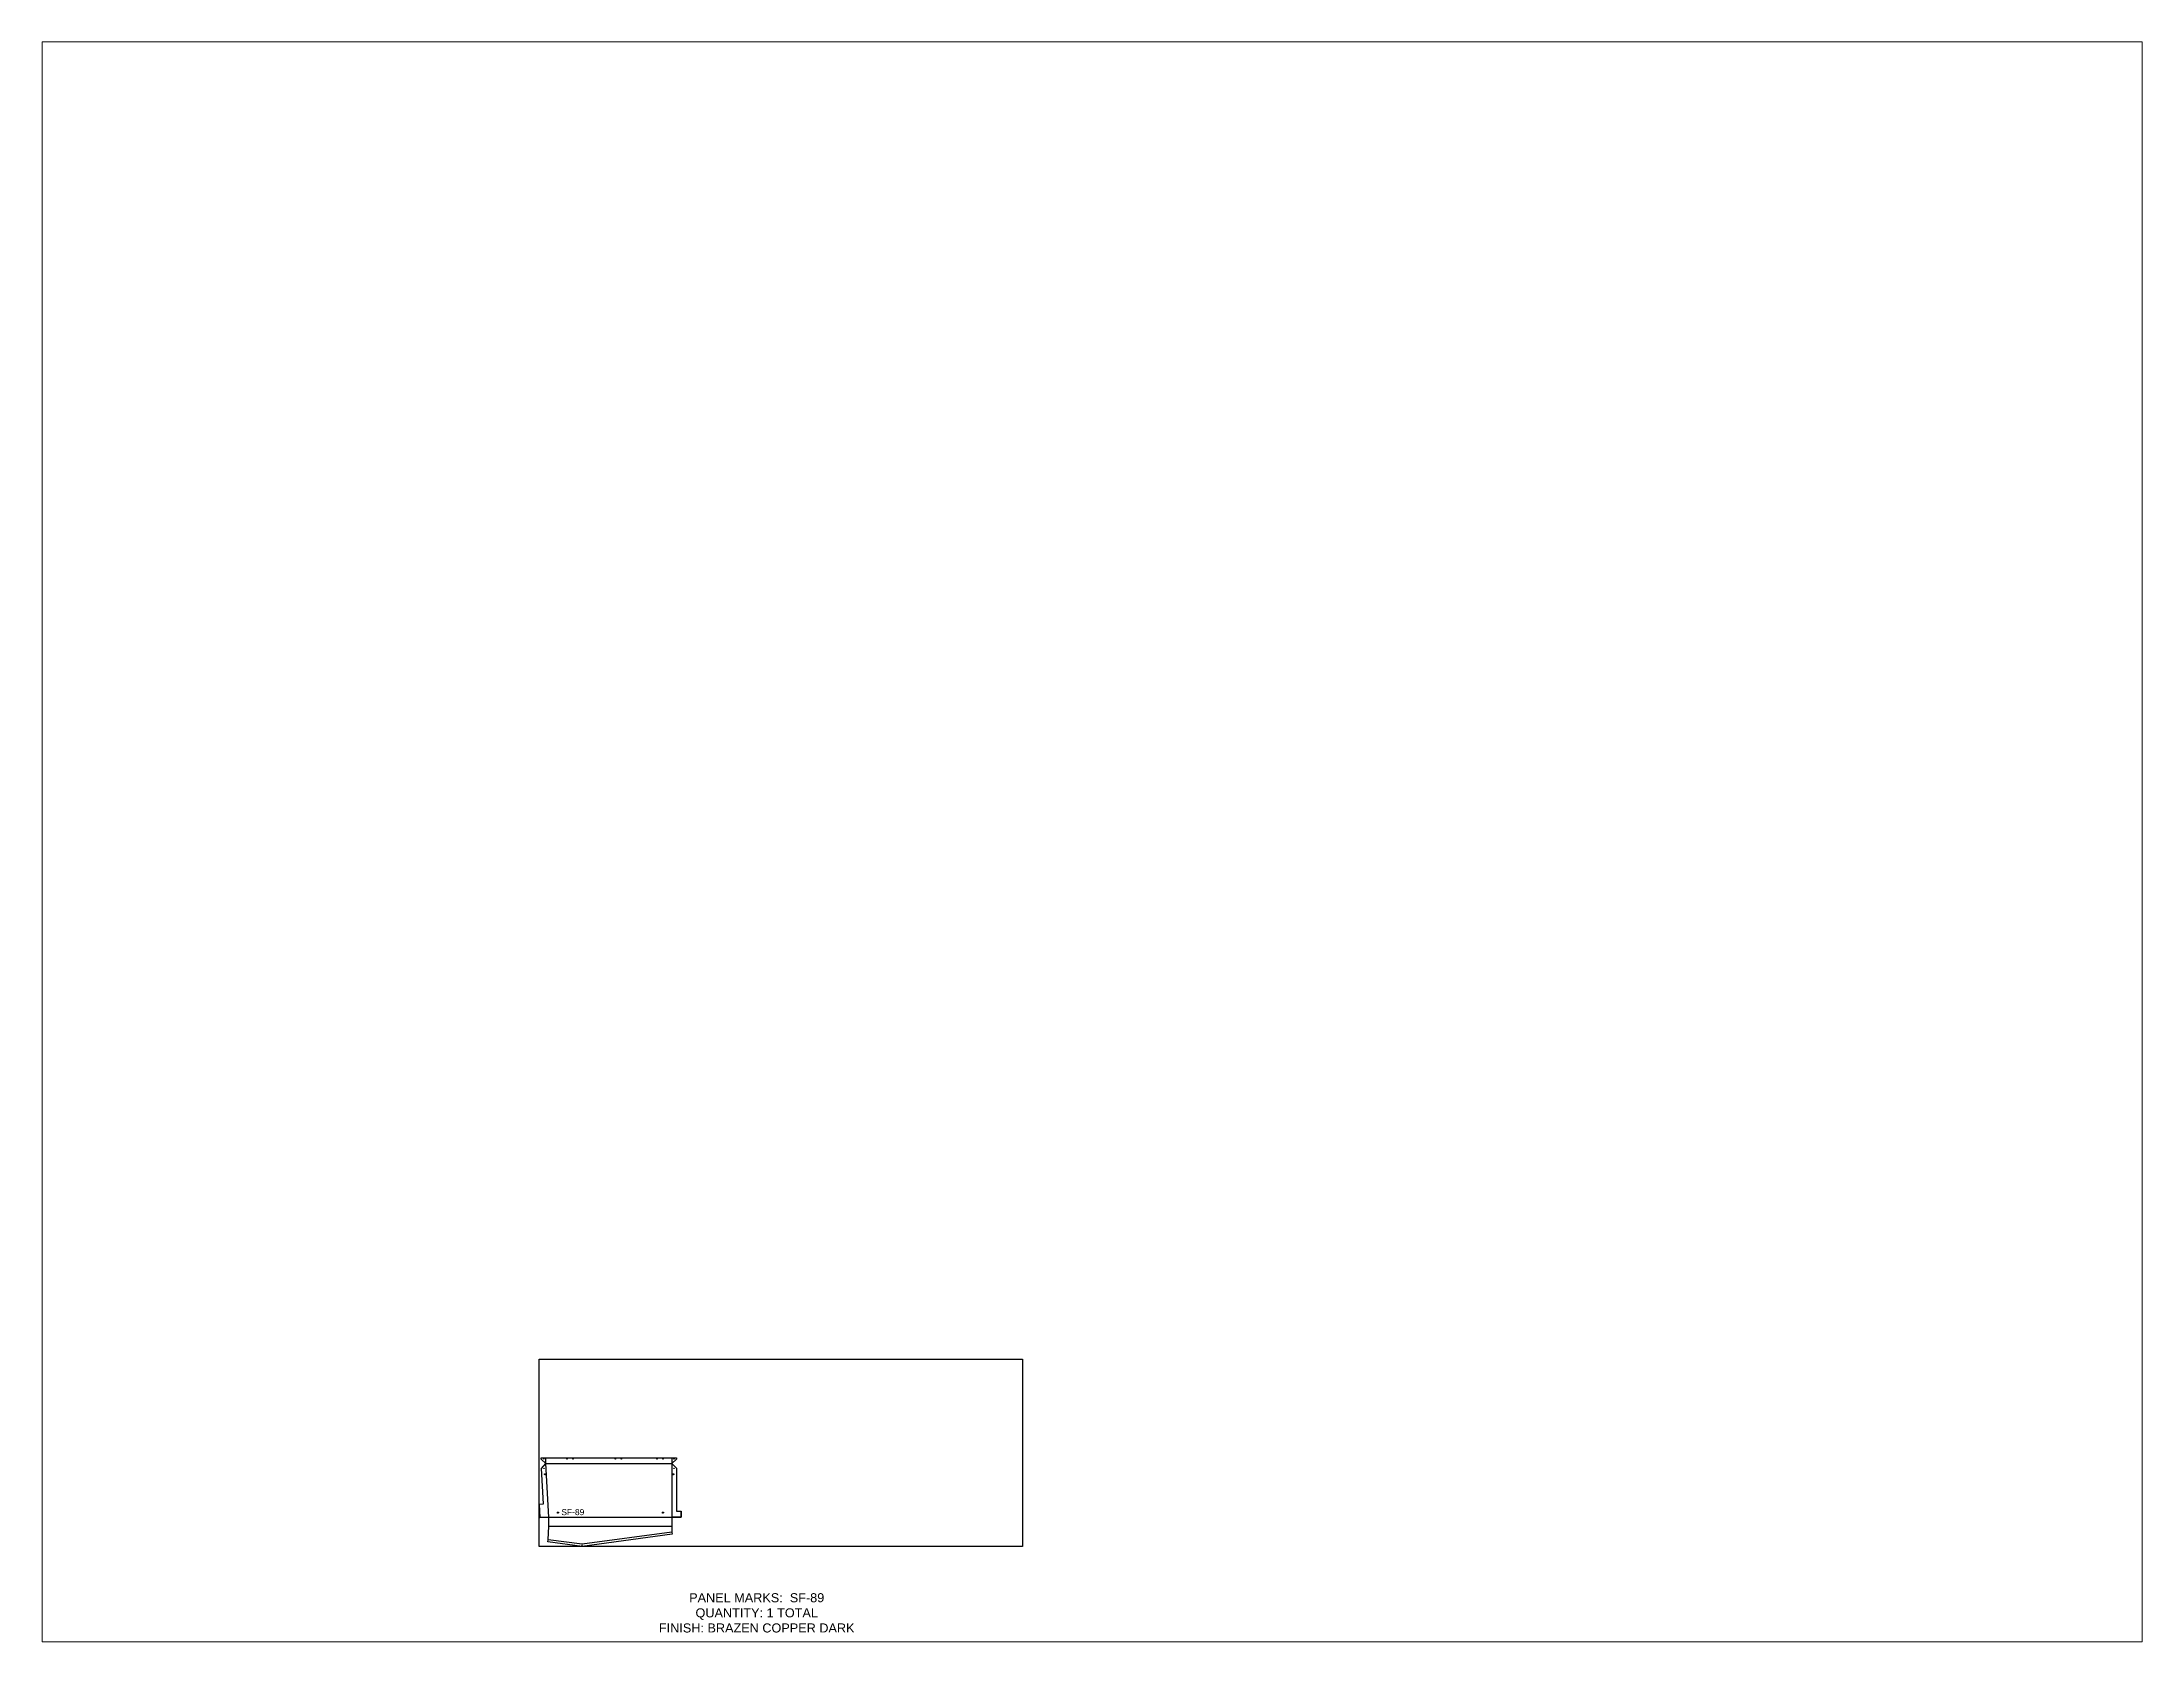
# Paper-space layout 'Layout1' of a CAD drawing. Header units: inches. Extents: x 1.05 to 9.45, y 0.8 to 7.2.
# The model-space entities are those that its viewports show. They can reach past a viewport. Long polylines and large blocks are cut down to what shows.
import ezdxf

# ---------------------------------------------------------------- set-up
doc = ezdxf.new("R2010")
doc.units = ezdxf.units.IN
doc.header["$MEASUREMENT"] = 0
doc.linetypes.add('HIDDEN', pattern=[0.375, 0.25, -0.125])
doc.linetypes.add('PHANTOM', pattern=[2.5, 1.25, -0.25, 0.25, -0.25, 0.25, -0.25])
for name, color, linetype in [('CUT', 7, 'Continuous'), ('DIMS', 1, 'Continuous'), ('HOLES', 6, 'Continuous'), ('RELIEF', 82, 'Continuous'), ('ROUT', 1, 'HIDDEN'), ('SHEET', 5, 'PHANTOM'), ('TEXT', 2, 'PHANTOM'), ('WEEPS', 3, 'HIDDEN')]:
    doc.layers.add(name, color=color, linetype=linetype)
doc.styles.get("Standard").update_dxf_attribs({"font": 'arial.ttf'})

msp = doc.modelspace()

# ---------------------------------------------------------------- linework, layer by layer
at = {"layer": 'CUT', "ltscale": 0.25}
msp.add_lwpolyline([(2.99, 2.22), (3.25, 6.7), (3.25, 9.7), (0.26, 9.53), (0, 14.01), (1.5, 14.1), (0.82, 25.8), (2.23, 27.39), (0.73, 28.89), (0.73, 29.3), (45.51, 29.3), (45.51, 28.89), (44.01, 27.39), (45.51, 25.89), (45.51, 11.7), (47.01, 11.7), (47.01, 9.7), (44.01, 9.7), (44.01, 4.69), (44.1, 4.01), (14.32, 0), (2.9, 1.54)], close=True, dxfattribs=at)
at = {"layer": 'HOLES', "ltscale": 0.25}
for centre in [(1.6, 28.9), (9.23, 28.92), (11.23, 28.92), (25.23, 28.92), (27.23, 28.92), (39.01, 28.92), (41.01, 28.92), (44.63, 28.9), (1.69, 25.84), (44.63, 25.88)]:
    msp.add_circle(centre, 0.0625, dxfattribs=at)
at = {"layer": 'RELIEF'}
msp.add_line((14.32, 0), (14.32, 0.57), dxfattribs=at)
at = {"layer": 'ROUT', "ltscale": 0.25}
for p, q in [((2.23, 27.39), (44.01, 27.39)), ((3.25, 6.7), (44.01, 6.7))]:
    msp.add_line(p, q, dxfattribs=at)
for points in [[(44.01, 29.3), (44.01, 4.69), (14.32, 0.69), (2.99, 2.22), (3.25, 6.7), (3.25, 9.7), (2.23, 27.39), (2.23, 29.3)], [(0, 14.01), (0.26, 9.53), (3.25, 9.7), (44.01, 9.7), (47.01, 9.7), (47.01, 11.7)]]:
    msp.add_lwpolyline(points, dxfattribs=at)
at = {"layer": 'SHEET'}
msp.add_lwpolyline([(0, 62), (160, 62), (160, 0), (0, 0)], close=True, dxfattribs=at)
at = {"layer": 'WEEPS', "ltscale": 0.25}
for centre in [(2.02, 23.87), (44.41, 23.89), (6.25, 11.2), (41.01, 11.2)]:
    msp.add_circle(centre, 0.188, dxfattribs=at)

# ---------------------------------------------------------------- texts
at = {"layer": 'DIMS', "ltscale": 0.25, "insert": (11.19, 10.32), "char_height": 2, "attachment_point": 8}
msp.add_mtext_dynamic_manual_height_columns('SF-89', width=3.0859, gutter_width=10, heights=[2.07], dxfattribs=at)
at = {"layer": 'TEXT', "insert": (72.05, -22.01), "char_height": 3, "attachment_point": 5}
msp.add_mtext_dynamic_manual_height_columns('PANEL MARKS:  SF-89\\PQUANTITY: 1 TOTAL\\PFINISH: BRAZEN COPPER DARK', width=199.7409, gutter_width=1, heights=[0], dxfattribs=at)

psp = doc.layouts.get("Layout1")

# ---------------------------------------------------------------- viewports
at = {"layer": 'CUT'}
psp.add_viewport(center=(5.25, 4), size=(8.4, 6.4), view_center_point=(183.0157, 233.1318), view_height=529.538938, dxfattribs=at)

doc.saveas('drawing.dxf')
